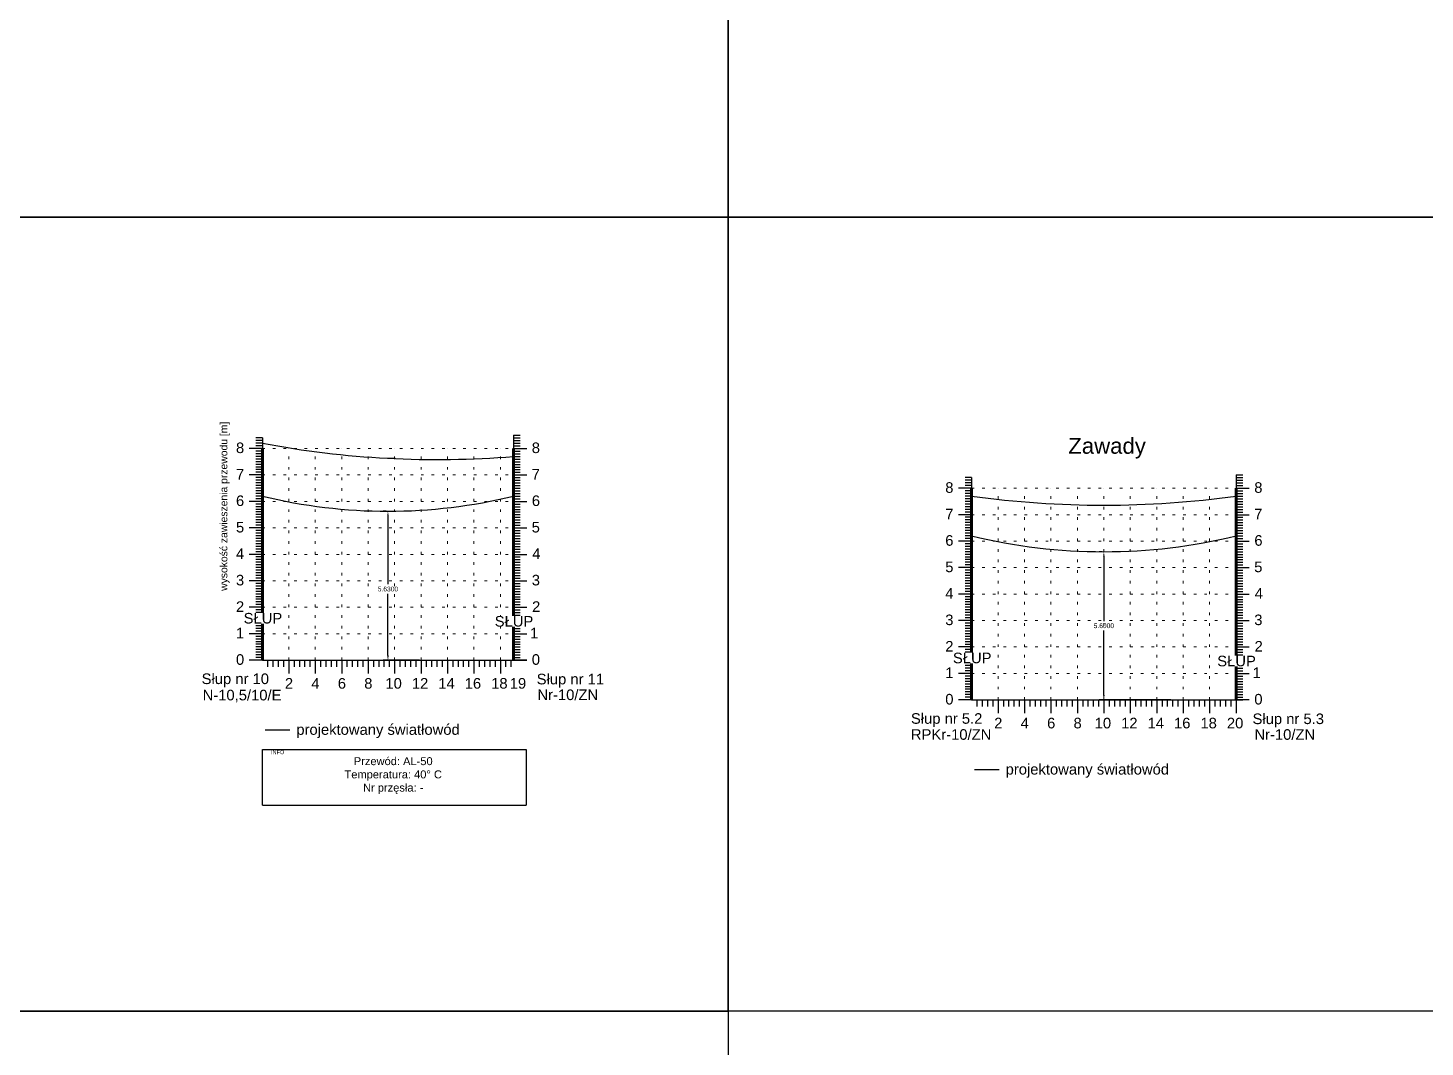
# Model space of a CAD drawing. Header units: metres. Extents: x -155 to 1812, y 681 to 886.
# Drawn here: x 238.1 to 290.9, y 799.2 to 837.7 of the extents above; entities that cross this region are included whole.
import ezdxf

# ---------------------------------------------------------------- set-up
doc = ezdxf.new("R2010")
doc.units = ezdxf.units.M
doc.header["$MEASUREMENT"] = 0
doc.linetypes.add('ACAD_ISO07W100', pattern=[3, 0, -3])
doc.layers.add('ramka', color=7, linetype='Continuous', plot=False)
doc.styles.get("Standard").update_dxf_attribs({"font": 'arial.ttf'})
doc.dimstyles.get("Standard").update_dxf_attribs({"dimtxt": 0.18, "dimasz": 0.18, "dimexe": 0.18, "dimexo": 0.0625, "dimgap": 0.09, "dimtad": 0, "dimtih": 1, "dimtoh": 1, "dimdec": 4, "dimzin": 0, "dimdsep": 46, "dimtxsty": 'Standard', "dimcen": 0.09, "dimadec": 0, "dimazin": 0, "dimtfac": 1, "dimtdec": 4, "dimtofl": 0, "dimtmove": 0, "dimatfit": 3, "dimfxl": 1, "dimtolj": 1, "dimtzin": 0, "dimarcsym": 0})

# ---------------------------------------------------------------- blocks, each defined once
blk = doc.blocks.new('*D213')
at = {"color": 0, "lineweight": -2}
for p, q in [((251.615, 819.413), (251.497, 819.413)), ((251.677, 819.233), (251.677, 816.654)), ((251.677, 813.963), (251.677, 816.29)), ((252.865, 813.783), (251.497, 813.783))]:
    blk.add_line(p, q, dxfattribs=at)
at = {"color": 0}
for points in [[(251.707, 819.233), (251.647, 819.233), (251.677, 819.413)], [(251.647, 813.963), (251.707, 813.963), (251.677, 813.783)]]:
    blk.add_solid(points, dxfattribs=at)
at = {"layer": 'Defpoints', "color": 0}
for p in [(251.677, 819.413), (251.677, 813.783), (252.927, 813.783)]:
    blk.add_point(p, dxfattribs=at)
at = {"color": 0, "lineweight": 25, "insert": (251.677, 816.472), "char_height": 0.18, "attachment_point": 5}
blk.add_mtext('\\A1;5.6300', dxfattribs=at)
blk = doc.blocks.new('*D226')
at = {"color": 0, "lineweight": -2}
for p, q in [((278.688, 817.883), (278.571, 817.883)), ((278.751, 817.703), (278.751, 815.264)), ((278.751, 812.463), (278.751, 814.901)), ((281.288, 812.283), (278.571, 812.283))]:
    blk.add_line(p, q, dxfattribs=at)
at = {"color": 0}
for points in [[(278.781, 817.703), (278.721, 817.703), (278.751, 817.883)], [(278.721, 812.463), (278.781, 812.463), (278.751, 812.283)]]:
    blk.add_solid(points, dxfattribs=at)
at = {"layer": 'Defpoints', "color": 0}
for p in [(278.751, 817.883), (278.751, 812.283), (281.351, 812.283)]:
    blk.add_point(p, dxfattribs=at)
at = {"color": 0, "lineweight": 25, "insert": (278.751, 815.083), "char_height": 0.18, "attachment_point": 5}
blk.add_mtext('\\A1;5.6000', dxfattribs=at)

msp = doc.modelspace()

# ---------------------------------------------------------------- linework, layer by layer
for p, q in [((246.9273, 822.18344), (246.6773, 822.18344)), ((246.9273, 822.18344), (246.6773, 822.18344)), ((246.9273, 822.18344), (246.9273, 813.78344)), ((256.4273, 822.28344), (256.4273, 813.78344)), ((256.4273, 822.28344), (256.6773, 822.28344)), ((256.4273, 822.28344), (256.6773, 822.28344)), ((256.4273, 822.18344), (256.6773, 822.18344)), ((256.4273, 822.18344), (256.6773, 822.18344)), ((246.9273, 821.78344), (246.4273, 821.78344)), ((246.9273, 821.78344), (246.4273, 821.78344)), ((246.9273, 821.78344), (246.4273, 821.78344)), ((246.9273, 821.78344), (246.4273, 821.78344)), ((246.9273, 822.08344), (246.6773, 822.08344)), ((246.9273, 822.08344), (246.6773, 822.08344)), ((246.9273, 821.98344), (246.6773, 821.98344)), ((246.9273, 821.98344), (246.6773, 821.98344)), ((246.9273, 821.88344), (246.6773, 821.88344)), ((246.9273, 821.88344), (246.6773, 821.88344)), ((246.9273, 821.68344), (246.6773, 821.68344)), ((246.9273, 821.58344), (246.6773, 821.58344)), ((256.4273, 822.08344), (256.6773, 822.08344)), ((256.4273, 822.08344), (256.6773, 822.08344)), ((256.4273, 821.98344), (256.6773, 821.98344)), ((256.4273, 821.98344), (256.6773, 821.98344)), ((256.4273, 821.88344), (256.6773, 821.88344)), ((256.4273, 821.88344), (256.6773, 821.88344)), ((256.4273, 821.78344), (256.9273, 821.78344)), ((256.4273, 821.78344), (256.9273, 821.78344)), ((256.4273, 821.78344), (256.9273, 821.78344)), ((256.4273, 821.78344), (256.9273, 821.78344)), ((256.4273, 821.68344), (256.6773, 821.68344)), ((256.4273, 821.58344), (256.6773, 821.58344)), ((246.9273, 821.48344), (246.6773, 821.48344)), ((246.9273, 821.38344), (246.6773, 821.38344)), ((246.9273, 821.28344), (246.6773, 821.28344)), ((246.9273, 821.18344), (246.6773, 821.18344)), ((246.9273, 821.08344), (246.6773, 821.08344)), ((256.4273, 821.48344), (256.6773, 821.48344)), ((256.4273, 821.38344), (256.6773, 821.38344)), ((256.4273, 821.28344), (256.6773, 821.28344)), ((256.4273, 821.18344), (256.6773, 821.18344)), ((256.4273, 821.08344), (256.6773, 821.08344)), ((246.9273, 820.78344), (246.4273, 820.78344)), ((246.9273, 820.78344), (246.4273, 820.78344)), ((246.9273, 820.98344), (246.6773, 820.98344)), ((246.9273, 820.88344), (246.6773, 820.88344)), ((246.9273, 820.68344), (246.6773, 820.68344)), ((246.9273, 820.58344), (246.6773, 820.58344)), ((256.4273, 820.98344), (256.6773, 820.98344)), ((256.4273, 820.88344), (256.6773, 820.88344)), ((256.4273, 820.78344), (256.9273, 820.78344)), ((256.4273, 820.78344), (256.9273, 820.78344)), ((256.4273, 820.68344), (256.6773, 820.68344)), ((256.4273, 820.58344), (256.6773, 820.58344)), ((273.75055, 820.68252), (273.50055, 820.68252)), ((273.75055, 820.68252), (273.50055, 820.68252)), ((273.75055, 820.58252), (273.50055, 820.58252)), ((273.75055, 820.58252), (273.50055, 820.58252)), ((273.75055, 820.68252), (273.75055, 812.28252)), ((283.75055, 820.78252), (283.75055, 812.28252)), ((283.75055, 820.78252), (284.00055, 820.78252)), ((283.75055, 820.78252), (284.00055, 820.78252)), ((283.75055, 820.68252), (284.00055, 820.68252)), ((283.75055, 820.68252), (284.00055, 820.68252)), ((283.75055, 820.58252), (284.00055, 820.58252)), ((283.75055, 820.58252), (284.00055, 820.58252)), ((246.9273, 820.48344), (246.6773, 820.48344)), ((246.9273, 820.38344), (246.6773, 820.38344)), ((246.9273, 820.28344), (246.6773, 820.28344)), ((246.9273, 820.18344), (246.6773, 820.18344)), ((246.9273, 820.08344), (246.6773, 820.08344)), ((256.4273, 820.48344), (256.6773, 820.48344)), ((256.4273, 820.38344), (256.6773, 820.38344)), ((256.4273, 820.28344), (256.6773, 820.28344)), ((256.4273, 820.18344), (256.6773, 820.18344)), ((256.4273, 820.08344), (256.6773, 820.08344)), ((273.75055, 820.28252), (273.25055, 820.28252)), ((273.75055, 820.28252), (273.25055, 820.28252)), ((273.75055, 820.28252), (273.25055, 820.28252)), ((273.75055, 820.28252), (273.25055, 820.28252)), ((273.75055, 820.48252), (273.50055, 820.48252)), ((273.75055, 820.48252), (273.50055, 820.48252)), ((273.75055, 820.38252), (273.50055, 820.38252)), ((273.75055, 820.38252), (273.50055, 820.38252)), ((273.75055, 820.18252), (273.50055, 820.18252)), ((273.75055, 820.08252), (273.50055, 820.08252)), ((283.75055, 820.48252), (284.00055, 820.48252)), ((283.75055, 820.48252), (284.00055, 820.48252)), ((283.75055, 820.38252), (284.00055, 820.38252)), ((283.75055, 820.38252), (284.00055, 820.38252)), ((283.75055, 820.28252), (284.25055, 820.28252)), ((283.75055, 820.28252), (284.25055, 820.28252)), ((283.75055, 820.28252), (284.25055, 820.28252)), ((283.75055, 820.28252), (284.25055, 820.28252)), ((283.75055, 820.18252), (284.00055, 820.18252)), ((283.75055, 820.08252), (284.00055, 820.08252)), ((246.9273, 819.78344), (246.4273, 819.78344)), ((246.9273, 819.78344), (246.4273, 819.78344)), ((246.9273, 819.98344), (246.6773, 819.98344)), ((246.9273, 819.88344), (246.6773, 819.88344)), ((246.9273, 819.68344), (246.6773, 819.68344)), ((246.9273, 819.58344), (246.6773, 819.58344)), ((246.9273, 819.48344), (246.6773, 819.48344)), ((256.4273, 819.98344), (256.6773, 819.98344)), ((256.4273, 819.88344), (256.6773, 819.88344)), ((256.4273, 819.78344), (256.9273, 819.78344)), ((256.4273, 819.78344), (256.9273, 819.78344)), ((256.4273, 819.68344), (256.6773, 819.68344)), ((256.4273, 819.58344), (256.6773, 819.58344)), ((256.4273, 819.48344), (256.6773, 819.48344)), ((273.75055, 819.98252), (273.50055, 819.98252)), ((273.75055, 819.88252), (273.50055, 819.88252)), ((273.75055, 819.78252), (273.50055, 819.78252)), ((273.75055, 819.68252), (273.50055, 819.68252)), ((273.75055, 819.58252), (273.50055, 819.58252)), ((273.75055, 819.48252), (273.50055, 819.48252)), ((283.75055, 819.98252), (284.00055, 819.98252)), ((283.75055, 819.88252), (284.00055, 819.88252)), ((283.75055, 819.78252), (284.00055, 819.78252)), ((283.75055, 819.68252), (284.00055, 819.68252)), ((283.75055, 819.58252), (284.00055, 819.58252)), ((283.75055, 819.48252), (284.00055, 819.48252)), ((246.9273, 819.38344), (246.6773, 819.38344)), ((246.9273, 819.28344), (246.6773, 819.28344)), ((246.9273, 819.18344), (246.6773, 819.18344)), ((246.9273, 819.08344), (246.6773, 819.08344)), ((246.9273, 818.98344), (246.6773, 818.98344)), ((256.4273, 819.38344), (256.6773, 819.38344)), ((256.4273, 819.28344), (256.6773, 819.28344)), ((256.4273, 819.18344), (256.6773, 819.18344)), ((256.4273, 819.08344), (256.6773, 819.08344)), ((256.4273, 818.98344), (256.6773, 818.98344)), ((273.75055, 819.28252), (273.25055, 819.28252)), ((273.75055, 819.28252), (273.25055, 819.28252)), ((273.75055, 819.38252), (273.50055, 819.38252)), ((273.75055, 819.18252), (273.50055, 819.18252)), ((273.75055, 819.08252), (273.50055, 819.08252)), ((273.75055, 818.98252), (273.50055, 818.98252)), ((283.75055, 819.38252), (284.00055, 819.38252)), ((283.75055, 819.28252), (284.25055, 819.28252)), ((283.75055, 819.28252), (284.25055, 819.28252)), ((283.75055, 819.18252), (284.00055, 819.18252)), ((283.75055, 819.08252), (284.00055, 819.08252)), ((283.75055, 818.98252), (284.00055, 818.98252)), ((246.9273, 818.78344), (246.4273, 818.78344)), ((246.9273, 818.78344), (246.4273, 818.78344)), ((246.9273, 818.88344), (246.6773, 818.88344)), ((246.9273, 818.68344), (246.6773, 818.68344)), ((246.9273, 818.58344), (246.6773, 818.58344)), ((246.9273, 818.48344), (246.6773, 818.48344)), ((256.4273, 818.88344), (256.6773, 818.88344)), ((256.4273, 818.78344), (256.9273, 818.78344)), ((256.4273, 818.78344), (256.9273, 818.78344)), ((256.4273, 818.68344), (256.6773, 818.68344)), ((256.4273, 818.58344), (256.6773, 818.58344)), ((256.4273, 818.48344), (256.6773, 818.48344)), ((273.75055, 818.88252), (273.50055, 818.88252)), ((273.75055, 818.78252), (273.50055, 818.78252)), ((273.75055, 818.68252), (273.50055, 818.68252)), ((273.75055, 818.58252), (273.50055, 818.58252)), ((273.75055, 818.48252), (273.50055, 818.48252)), ((283.75055, 818.88252), (284.00055, 818.88252)), ((283.75055, 818.78252), (284.00055, 818.78252)), ((283.75055, 818.68252), (284.00055, 818.68252)), ((283.75055, 818.58252), (284.00055, 818.58252)), ((283.75055, 818.48252), (284.00055, 818.48252)), ((246.9273, 818.38344), (246.6773, 818.38344)), ((246.9273, 818.28344), (246.6773, 818.28344)), ((246.9273, 818.18344), (246.6773, 818.18344)), ((246.9273, 818.08344), (246.6773, 818.08344)), ((246.9273, 817.98344), (246.6773, 817.98344)), ((246.9273, 817.88344), (246.6773, 817.88344)), ((256.4273, 818.38344), (256.6773, 818.38344)), ((256.4273, 818.28344), (256.6773, 818.28344)), ((256.4273, 818.18344), (256.6773, 818.18344)), ((256.4273, 818.08344), (256.6773, 818.08344)), ((256.4273, 817.98344), (256.6773, 817.98344)), ((256.4273, 817.88344), (256.6773, 817.88344)), ((273.75055, 818.28252), (273.25055, 818.28252)), ((273.75055, 818.28252), (273.25055, 818.28252)), ((273.75055, 818.38252), (273.50055, 818.38252)), ((273.75055, 818.18252), (273.50055, 818.18252)), ((273.75055, 818.08252), (273.50055, 818.08252)), ((273.75055, 817.98252), (273.50055, 817.98252)), ((273.75055, 817.88252), (273.50055, 817.88252)), ((283.75055, 818.38252), (284.00055, 818.38252)), ((283.75055, 818.28252), (284.25055, 818.28252)), ((283.75055, 818.28252), (284.25055, 818.28252)), ((283.75055, 818.18252), (284.00055, 818.18252)), ((283.75055, 818.08252), (284.00055, 818.08252)), ((283.75055, 817.98252), (284.00055, 817.98252)), ((283.75055, 817.88252), (284.00055, 817.88252)), ((246.9273, 817.78344), (246.4273, 817.78344)), ((246.9273, 817.78344), (246.4273, 817.78344)), ((246.9273, 817.68344), (246.6773, 817.68344)), ((246.9273, 817.58344), (246.6773, 817.58344)), ((246.9273, 817.48344), (246.6773, 817.48344)), ((246.9273, 817.38344), (246.6773, 817.38344)), ((256.4273, 817.78344), (256.9273, 817.78344)), ((256.4273, 817.78344), (256.9273, 817.78344)), ((256.4273, 817.68344), (256.6773, 817.68344)), ((256.4273, 817.58344), (256.6773, 817.58344)), ((256.4273, 817.48344), (256.6773, 817.48344)), ((256.4273, 817.38344), (256.6773, 817.38344)), ((273.75055, 817.78252), (273.50055, 817.78252)), ((273.75055, 817.68252), (273.50055, 817.68252)), ((273.75055, 817.58252), (273.50055, 817.58252)), ((273.75055, 817.48252), (273.50055, 817.48252)), ((273.75055, 817.38252), (273.50055, 817.38252)), ((283.75055, 817.78252), (284.00055, 817.78252)), ((283.75055, 817.68252), (284.00055, 817.68252)), ((283.75055, 817.58252), (284.00055, 817.58252)), ((283.75055, 817.48252), (284.00055, 817.48252)), ((283.75055, 817.38252), (284.00055, 817.38252)), ((246.9273, 817.28344), (246.6773, 817.28344)), ((246.9273, 817.18344), (246.6773, 817.18344)), ((246.9273, 817.08344), (246.6773, 817.08344)), ((246.9273, 816.98344), (246.6773, 816.98344)), ((246.9273, 816.88344), (246.6773, 816.88344)), ((256.4273, 817.28344), (256.6773, 817.28344)), ((256.4273, 817.18344), (256.6773, 817.18344)), ((256.4273, 817.08344), (256.6773, 817.08344)), ((256.4273, 816.98344), (256.6773, 816.98344)), ((256.4273, 816.88344), (256.6773, 816.88344)), ((273.75055, 817.28252), (273.25055, 817.28252)), ((273.75055, 817.28252), (273.25055, 817.28252)), ((273.75055, 817.18252), (273.50055, 817.18252)), ((273.75055, 817.08252), (273.50055, 817.08252)), ((273.75055, 816.98252), (273.50055, 816.98252)), ((273.75055, 816.88252), (273.50055, 816.88252)), ((283.75055, 817.28252), (284.25055, 817.28252)), ((283.75055, 817.28252), (284.25055, 817.28252)), ((283.75055, 817.18252), (284.00055, 817.18252)), ((283.75055, 817.08252), (284.00055, 817.08252)), ((283.75055, 816.98252), (284.00055, 816.98252)), ((283.75055, 816.88252), (284.00055, 816.88252)), ((246.9273, 816.78344), (246.4273, 816.78344)), ((246.9273, 816.78344), (246.4273, 816.78344)), ((246.9273, 816.68344), (246.6773, 816.68344)), ((246.9273, 816.58344), (246.6773, 816.58344)), ((246.9273, 816.48344), (246.6773, 816.48344)), ((246.9273, 816.38344), (246.6773, 816.38344)), ((256.4273, 816.78344), (256.9273, 816.78344)), ((256.4273, 816.78344), (256.9273, 816.78344)), ((256.4273, 816.68344), (256.6773, 816.68344)), ((256.4273, 816.58344), (256.6773, 816.58344)), ((256.4273, 816.48344), (256.6773, 816.48344)), ((256.4273, 816.38344), (256.6773, 816.38344)), ((273.75055, 816.78252), (273.50055, 816.78252)), ((273.75055, 816.68252), (273.50055, 816.68252)), ((273.75055, 816.58252), (273.50055, 816.58252)), ((273.75055, 816.48252), (273.50055, 816.48252)), ((273.75055, 816.38252), (273.50055, 816.38252)), ((283.75055, 816.78252), (284.00055, 816.78252)), ((283.75055, 816.68252), (284.00055, 816.68252)), ((283.75055, 816.58252), (284.00055, 816.58252)), ((283.75055, 816.48252), (284.00055, 816.48252)), ((283.75055, 816.38252), (284.00055, 816.38252)), ((246.9273, 815.78344), (246.4273, 815.78344)), ((246.9273, 815.78344), (246.4273, 815.78344)), ((246.9273, 816.28344), (246.6773, 816.28344)), ((246.9273, 816.18344), (246.6773, 816.18344)), ((246.9273, 816.08344), (246.6773, 816.08344)), ((246.9273, 815.98344), (246.6773, 815.98344)), ((246.9273, 815.88344), (246.6773, 815.88344)), ((256.4273, 816.28344), (256.6773, 816.28344)), ((256.4273, 816.18344), (256.6773, 816.18344)), ((256.4273, 816.08344), (256.6773, 816.08344)), ((256.4273, 815.98344), (256.6773, 815.98344)), ((256.4273, 815.88344), (256.6773, 815.88344)), ((256.4273, 815.78344), (256.9273, 815.78344)), ((256.4273, 815.78344), (256.9273, 815.78344)), ((273.75055, 816.28252), (273.25055, 816.28252)), ((273.75055, 816.28252), (273.25055, 816.28252)), ((273.75055, 816.18252), (273.50055, 816.18252)), ((273.75055, 816.08252), (273.50055, 816.08252)), ((273.75055, 815.98252), (273.50055, 815.98252)), ((273.75055, 815.88252), (273.50055, 815.88252)), ((273.75055, 815.78252), (273.50055, 815.78252)), ((283.75055, 816.28252), (284.25055, 816.28252)), ((283.75055, 816.28252), (284.25055, 816.28252)), ((283.75055, 816.18252), (284.00055, 816.18252)), ((283.75055, 816.08252), (284.00055, 816.08252)), ((283.75055, 815.98252), (284.00055, 815.98252)), ((283.75055, 815.88252), (284.00055, 815.88252)), ((283.75055, 815.78252), (284.00055, 815.78252)), ((246.9273, 815.68344), (246.6773, 815.68344)), ((246.9273, 815.58344), (246.6773, 815.58344)), ((246.9273, 815.48344), (246.6773, 815.48344)), ((246.9273, 815.38344), (246.6773, 815.38344)), ((246.9273, 815.28344), (246.6773, 815.28344)), ((256.4273, 815.68344), (256.6773, 815.68344)), ((256.4273, 815.58344), (256.6773, 815.58344)), ((256.4273, 815.48344), (256.6773, 815.48344)), ((256.4273, 815.38344), (256.6773, 815.38344)), ((256.4273, 815.28344), (256.6773, 815.28344)), ((273.75055, 815.28252), (273.25055, 815.28252)), ((273.75055, 815.28252), (273.25055, 815.28252)), ((273.75055, 815.68252), (273.50055, 815.68252)), ((273.75055, 815.58252), (273.50055, 815.58252)), ((273.75055, 815.48252), (273.50055, 815.48252)), ((273.75055, 815.38252), (273.50055, 815.38252)), ((283.75055, 815.68252), (284.00055, 815.68252)), ((283.75055, 815.58252), (284.00055, 815.58252)), ((283.75055, 815.48252), (284.00055, 815.48252)), ((283.75055, 815.38252), (284.00055, 815.38252)), ((283.75055, 815.28252), (284.25055, 815.28252)), ((283.75055, 815.28252), (284.25055, 815.28252)), ((246.9273, 814.78344), (246.4273, 814.78344)), ((246.9273, 814.78344), (246.4273, 814.78344)), ((246.9273, 815.18344), (246.6773, 815.18344)), ((246.9273, 815.08344), (246.6773, 815.08344)), ((246.9273, 814.98344), (246.6773, 814.98344)), ((246.9273, 814.88344), (246.6773, 814.88344)), ((256.4273, 815.18344), (256.6773, 815.18344)), ((256.4273, 815.08344), (256.6773, 815.08344)), ((256.4273, 814.98344), (256.6773, 814.98344)), ((256.4273, 814.88344), (256.6773, 814.88344)), ((256.4273, 814.78344), (256.9273, 814.78344)), ((256.4273, 814.78344), (256.9273, 814.78344)), ((273.75055, 815.18252), (273.50055, 815.18252)), ((273.75055, 815.08252), (273.50055, 815.08252)), ((273.75055, 814.98252), (273.50055, 814.98252)), ((273.75055, 814.88252), (273.50055, 814.88252)), ((273.75055, 814.78252), (273.50055, 814.78252)), ((283.75055, 815.18252), (284.00055, 815.18252)), ((283.75055, 815.08252), (284.00055, 815.08252)), ((283.75055, 814.98252), (284.00055, 814.98252)), ((283.75055, 814.88252), (284.00055, 814.88252)), ((283.75055, 814.78252), (284.00055, 814.78252)), ((246.9273, 814.68344), (246.6773, 814.68344)), ((246.9273, 814.58344), (246.6773, 814.58344)), ((246.9273, 814.48344), (246.6773, 814.48344)), ((246.9273, 814.38344), (246.6773, 814.38344)), ((246.9273, 814.28344), (246.6773, 814.28344)), ((256.4273, 814.68344), (256.6773, 814.68344)), ((256.4273, 814.58344), (256.6773, 814.58344)), ((256.4273, 814.48344), (256.6773, 814.48344)), ((256.4273, 814.38344), (256.6773, 814.38344)), ((256.4273, 814.28344), (256.6773, 814.28344)), ((273.75055, 814.28252), (273.25055, 814.28252)), ((273.75055, 814.28252), (273.25055, 814.28252)), ((273.75055, 814.68252), (273.50055, 814.68252)), ((273.75055, 814.58252), (273.50055, 814.58252)), ((273.75055, 814.48252), (273.50055, 814.48252)), ((273.75055, 814.38252), (273.50055, 814.38252)), ((283.75055, 814.68252), (284.00055, 814.68252)), ((283.75055, 814.58252), (284.00055, 814.58252)), ((283.75055, 814.48252), (284.00055, 814.48252)), ((283.75055, 814.38252), (284.00055, 814.38252)), ((283.75055, 814.28252), (284.25055, 814.28252)), ((283.75055, 814.28252), (284.25055, 814.28252)), ((246.9273, 813.78344), (246.4273, 813.78344)), ((246.9273, 814.18344), (246.6773, 814.18344)), ((246.9273, 814.08344), (246.6773, 814.08344)), ((246.9273, 813.98344), (246.6773, 813.98344)), ((246.9273, 813.88344), (246.6773, 813.88344)), ((246.9273, 813.78344), (246.6773, 813.78344)), ((246.9273, 813.78344), (256.9273, 813.78344)), ((247.1273, 813.78344), (247.1273, 813.53344)), ((247.3273, 813.78344), (247.3273, 813.53344)), ((247.5273, 813.78344), (247.5273, 813.53344)), ((247.7273, 813.78344), (247.7273, 813.53344)), ((247.9273, 813.78344), (247.9273, 813.28344)), ((248.1273, 813.78344), (248.1273, 813.53344)), ((248.3273, 813.78344), (248.3273, 813.53344)), ((248.5273, 813.78344), (248.5273, 813.53344)), ((248.7273, 813.78344), (248.7273, 813.53344)), ((248.9273, 813.78344), (248.9273, 813.28344)), ((249.1273, 813.78344), (249.1273, 813.53344)), ((249.3273, 813.78344), (249.3273, 813.53344)), ((249.5273, 813.78344), (249.5273, 813.53344)), ((249.7273, 813.78344), (249.7273, 813.53344)), ((249.9273, 813.78344), (249.9273, 813.28344)), ((250.1273, 813.78344), (250.1273, 813.53344)), ((250.3273, 813.78344), (250.3273, 813.53344)), ((250.5273, 813.78344), (250.5273, 813.53344)), ((250.7273, 813.78344), (250.7273, 813.53344)), ((250.9273, 813.78344), (250.9273, 813.28344)), ((251.1273, 813.78344), (251.1273, 813.53344)), ((251.3273, 813.78344), (251.3273, 813.53344)), ((251.5273, 813.78344), (251.5273, 813.53344)), ((251.7273, 813.78344), (251.7273, 813.53344)), ((251.9273, 813.78344), (251.9273, 813.28344)), ((252.1273, 813.78344), (252.1273, 813.53344)), ((252.3273, 813.78344), (252.3273, 813.53344)), ((252.5273, 813.78344), (252.5273, 813.53344)), ((252.7273, 813.78344), (252.7273, 813.53344)), ((252.9273, 813.78344), (252.9273, 813.28344)), ((253.1273, 813.78344), (253.1273, 813.53344)), ((253.3273, 813.78344), (253.3273, 813.53344)), ((253.5273, 813.78344), (253.5273, 813.53344)), ((253.7273, 813.78344), (253.7273, 813.53344)), ((253.9273, 813.78344), (253.9273, 813.28344)), ((254.1273, 813.78344), (254.1273, 813.53344)), ((254.3273, 813.78344), (254.3273, 813.53344)), ((254.5273, 813.78344), (254.5273, 813.53344)), ((254.7273, 813.78344), (254.7273, 813.53344)), ((254.9273, 813.78344), (254.9273, 813.28344)), ((255.1273, 813.78344), (255.1273, 813.53344)), ((255.3273, 813.78344), (255.3273, 813.53344)), ((255.5273, 813.78344), (255.5273, 813.53344)), ((255.7273, 813.78344), (255.7273, 813.53344)), ((255.9273, 813.78344), (255.9273, 813.28344)), ((256.1273, 813.78344), (256.1273, 813.53344)), ((256.3273, 813.78344), (256.3273, 813.53344)), ((256.4273, 814.18344), (256.6773, 814.18344)), ((256.4273, 814.08344), (256.6773, 814.08344)), ((256.4273, 813.98344), (256.6773, 813.98344)), ((256.4273, 813.88344), (256.6773, 813.88344)), ((256.4273, 813.78344), (256.6773, 813.78344)), ((256.9273, 813.78344), (256.4273, 813.78344)), ((273.75055, 814.18252), (273.50055, 814.18252)), ((273.75055, 814.08252), (273.50055, 814.08252)), ((273.75055, 813.98252), (273.50055, 813.98252)), ((273.75055, 813.88252), (273.50055, 813.88252)), ((273.75055, 813.78252), (273.50055, 813.78252)), ((273.75055, 813.68252), (273.50055, 813.68252)), ((283.75055, 814.18252), (284.00055, 814.18252)), ((283.75055, 814.08252), (284.00055, 814.08252)), ((283.75055, 813.98252), (284.00055, 813.98252)), ((283.75055, 813.88252), (284.00055, 813.88252)), ((283.75055, 813.78252), (284.00055, 813.78252)), ((283.75055, 813.68252), (284.00055, 813.68252)), ((273.75055, 813.28252), (273.25055, 813.28252)), ((273.75055, 813.28252), (273.25055, 813.28252)), ((273.75055, 813.58252), (273.50055, 813.58252)), ((273.75055, 813.48252), (273.50055, 813.48252)), ((273.75055, 813.38252), (273.50055, 813.38252)), ((273.75055, 813.18252), (273.50055, 813.18252)), ((283.75055, 813.58252), (284.00055, 813.58252)), ((283.75055, 813.48252), (284.00055, 813.48252)), ((283.75055, 813.38252), (284.00055, 813.38252)), ((283.75055, 813.28252), (284.25055, 813.28252)), ((283.75055, 813.28252), (284.25055, 813.28252)), ((283.75055, 813.18252), (284.00055, 813.18252)), ((273.75055, 813.08252), (273.50055, 813.08252)), ((273.75055, 812.98252), (273.50055, 812.98252)), ((273.75055, 812.88252), (273.50055, 812.88252)), ((273.75055, 812.78252), (273.50055, 812.78252)), ((273.75055, 812.68252), (273.50055, 812.68252)), ((283.75055, 813.08252), (284.00055, 813.08252)), ((283.75055, 812.98252), (284.00055, 812.98252)), ((283.75055, 812.88252), (284.00055, 812.88252)), ((283.75055, 812.78252), (284.00055, 812.78252)), ((283.75055, 812.68252), (284.00055, 812.68252)), ((273.75055, 812.28252), (273.25055, 812.28252)), ((273.75055, 812.58252), (273.50055, 812.58252)), ((273.75055, 812.48252), (273.50055, 812.48252)), ((273.75055, 812.38252), (273.50055, 812.38252)), ((273.75055, 812.28252), (273.50055, 812.28252)), ((273.95055, 812.28252), (273.95055, 812.03252)), ((274.15055, 812.28252), (274.15055, 812.03252)), ((274.19011, 812.28252), (283.75055, 812.28252)), ((274.35055, 812.28252), (274.35055, 812.03252)), ((274.55055, 812.28252), (274.55055, 812.03252)), ((274.75055, 812.28252), (274.75055, 811.78252)), ((274.95055, 812.28252), (274.95055, 812.03252)), ((275.15055, 812.28252), (275.15055, 812.03252)), ((275.35055, 812.28252), (275.35055, 812.03252)), ((275.55055, 812.28252), (275.55055, 812.03252)), ((275.75055, 812.28252), (275.75055, 811.78252)), ((275.95055, 812.28252), (275.95055, 812.03252)), ((276.15055, 812.28252), (276.15055, 812.03252)), ((276.35055, 812.28252), (276.35055, 812.03252)), ((276.55055, 812.28252), (276.55055, 812.03252)), ((276.75055, 812.28252), (276.75055, 811.78252)), ((276.95055, 812.28252), (276.95055, 812.03252)), ((277.15055, 812.28252), (277.15055, 812.03252)), ((277.35055, 812.28252), (277.35055, 812.03252)), ((277.55055, 812.28252), (277.55055, 812.03252)), ((277.75055, 812.28252), (277.75055, 811.78252)), ((277.95055, 812.28252), (277.95055, 812.03252)), ((278.15055, 812.28252), (278.15055, 812.03252)), ((278.35055, 812.28252), (278.35055, 812.03252)), ((278.55055, 812.28252), (278.55055, 812.03252)), ((278.75055, 812.28252), (278.75055, 811.78252)), ((278.95055, 812.28252), (278.95055, 812.03252)), ((279.15055, 812.28252), (279.15055, 812.03252)), ((279.35055, 812.28252), (279.35055, 812.03252)), ((279.55055, 812.28252), (279.55055, 812.03252)), ((279.75055, 812.28252), (279.75055, 811.78252)), ((279.95055, 812.28252), (279.95055, 812.03252)), ((280.15055, 812.28252), (280.15055, 812.03252)), ((280.35055, 812.28252), (280.35055, 812.03252)), ((280.55055, 812.28252), (280.55055, 812.03252)), ((280.75055, 812.28252), (280.75055, 811.78252)), ((280.95055, 812.28252), (280.95055, 812.03252)), ((281.15055, 812.28252), (281.15055, 812.03252)), ((281.35055, 812.28252), (281.35055, 812.03252)), ((281.55055, 812.28252), (281.55055, 812.03252)), ((281.75055, 812.28252), (281.75055, 811.78252)), ((281.95055, 812.28252), (281.95055, 812.03252)), ((282.15055, 812.28252), (282.15055, 812.03252)), ((282.35055, 812.28252), (282.35055, 812.03252)), ((282.55055, 812.28252), (282.55055, 812.03252)), ((282.75055, 812.28252), (282.75055, 811.78252)), ((282.95055, 812.28252), (282.95055, 812.03252)), ((283.15055, 812.28252), (283.15055, 812.03252)), ((283.35055, 812.28252), (283.35055, 812.03252)), ((283.55055, 812.28252), (283.55055, 812.03252)), ((283.75055, 812.58252), (284.00055, 812.58252)), ((283.75055, 812.48252), (284.00055, 812.48252)), ((283.75055, 812.38252), (284.00055, 812.38252)), ((283.75055, 812.28252), (283.75055, 811.78252)), ((283.75055, 812.28252), (284.00055, 812.28252)), ((284.25055, 812.28252), (283.75055, 812.28252))]:
    msp.add_line(p, q)
at = {"linetype": 'ACAD_ISO07W100', "lineweight": 15, "ltscale": 0.1}
for p, q in [((256.4273, 813.78344), (256.4273, 822.28344)), ((246.9273, 821.78344), (256.9273, 821.78344)), ((246.9273, 813.78344), (246.9273, 821.78344)), ((247.9273, 813.78344), (247.9273, 821.78344)), ((248.9273, 813.78344), (248.9273, 821.78344)), ((249.9273, 813.78344), (249.9273, 821.78344)), ((250.9273, 813.78344), (250.9273, 821.78344)), ((251.9273, 813.78344), (251.9273, 821.78344)), ((252.9273, 813.78344), (252.9273, 821.78344)), ((253.9273, 813.78344), (253.9273, 821.78344)), ((254.9273, 813.78344), (254.9273, 821.78344)), ((255.9273, 813.78344), (255.9273, 821.78344)), ((256.4273, 813.78344), (256.4273, 821.78344)), ((256.4273, 813.78344), (256.4273, 821.78344)), ((246.9273, 820.78344), (256.9273, 820.78344)), ((283.75055, 812.28252), (283.75055, 820.78252)), ((273.75055, 820.28252), (283.75055, 820.28252)), ((273.75055, 812.28252), (273.75055, 820.28252)), ((274.75055, 812.28252), (274.75055, 820.28252)), ((275.75055, 812.28252), (275.75055, 820.28252)), ((276.75055, 812.28252), (276.75055, 820.28252)), ((277.75055, 812.28252), (277.75055, 820.28252)), ((278.75055, 812.28252), (278.75055, 820.28252)), ((279.75055, 812.28252), (279.75055, 820.28252)), ((280.75055, 812.28252), (280.75055, 820.28252)), ((281.75055, 812.28252), (281.75055, 820.28252)), ((282.75055, 812.28252), (282.75055, 820.28252)), ((283.75055, 812.28252), (283.75055, 820.28252)), ((283.75055, 812.28252), (283.75055, 820.28252)), ((246.9273, 819.78344), (256.9273, 819.78344)), ((273.75055, 819.28252), (283.75055, 819.28252)), ((246.9273, 818.78344), (256.9273, 818.78344)), ((273.75055, 818.28252), (283.85222, 818.28252)), ((246.9273, 817.78344), (256.9273, 817.78344)), ((273.75055, 817.28252), (283.75055, 817.28252)), ((246.9273, 816.78344), (256.9273, 816.78344)), ((246.9273, 815.78344), (256.9273, 815.78344)), ((273.75055, 816.28252), (283.75055, 816.28252)), ((273.75055, 815.28252), (283.75055, 815.28252)), ((246.9273, 814.78344), (256.9273, 814.78344)), ((273.75055, 814.28252), (283.75055, 814.28252)), ((273.75055, 813.28252), (283.75055, 813.28252))]:
    msp.add_line(p, q, dxfattribs=at)
at = {"lineweight": 100}
for p, q in [((246.9273, 821.78344), (246.9273, 813.78344)), ((256.4273, 821.78344), (256.4273, 813.78344)), ((273.75055, 820.28252), (273.75055, 812.28252)), ((283.75055, 820.28252), (283.75055, 812.28252))]:
    msp.add_line(p, q, dxfattribs=at)
at = {"lineweight": 25}
for p, q in [((255.9273, 813.78344), (256.4273, 813.78344)), ((256.4273, 813.78344), (256.9273, 813.78344)), ((256.4273, 813.78344), (256.9273, 813.78344)), ((246.9273, 810.41273), (256.89818, 810.41273)), ((246.9273, 808.3096), (246.9273, 810.41273)), ((256.89818, 810.41273), (256.89818, 808.3096)), ((246.9273, 808.3096), (256.89818, 808.3096))]:
    msp.add_line(p, q, dxfattribs=at)
at = {"color": 3, "lineweight": 25}
for p, q in [((247.03285, 811.15322), (247.96344, 811.15322)), ((273.8561, 809.6523), (274.78669, 809.6523))]:
    msp.add_line(p, q, dxfattribs=at)
at = {"lineweight": 25}
for points in [[(234.54271, 860.52182), (264.54271, 860.52182), (264.54271, 830.52182), (234.54271, 830.52182), (234.54271, 860.52182)], [(264.54271, 860.52182), (294.54271, 860.52182), (294.54271, 830.52182), (264.54271, 830.52182), (264.54271, 860.52182)], [(264.54271, 830.52182), (294.54271, 830.52182), (294.54271, 800.52182), (264.54271, 800.52182), (264.54271, 830.52182)], [(234.54271, 800.52182), (264.54271, 800.52182), (264.54271, 770.52182), (234.54271, 770.52182), (234.54271, 800.52182)]]:
    msp.add_lwpolyline(points, dxfattribs=at)
at = {"lineweight": 30}
for centre, radius, start, end in [((253.52949, 856.925), 35.55983, 259.300141, 274.674284), ((278.75055, 856.57723), 36.93471, 262.219751, 277.780249)]:
    msp.add_arc(centre, radius, start, end, dxfattribs=at)
at = {"color": 3, "lineweight": 30}
for centre, radius in [((251.6773, 839.49011), 20.07667), ((278.75055, 839.01586), 21.13333)]:
    msp.add_arc(centre, radius, 256.314453, 283.685547, dxfattribs=at)
at = {"layer": 'ramka'}
for p, q in [((251.6773, 821.41344), (251.95542, 821.41344)), ((246.9273, 813.78344), (251.6773, 813.78344)), ((273.75055, 812.28252), (279.50055, 812.28252))]:
    msp.add_line(p, q, dxfattribs=at)

# ---------------------------------------------------------------- texts
for s, p in [('8', (245.93004, 821.60935)), ('8', (257.11569, 821.60935)), ('7', (245.93004, 820.60935)), ('7', (257.11269, 820.60935)), ('6', (245.93004, 819.60935)), ('6', (257.11842, 819.60935)), ('8', (272.75329, 820.10843)), ('8', (284.43894, 820.10843)), ('7', (272.75329, 819.10843)), ('7', (284.43594, 819.10843)), ('5', (245.93004, 818.60935)), ('5', (257.11296, 818.60935)), ('6', (272.75329, 818.10843)), ('6', (284.44167, 818.10843)), ('4', (245.93004, 817.60935)), ('4', (257.1337, 817.60935)), ('5', (272.75329, 817.10843)), ('5', (284.43621, 817.10843)), ('3', (245.93004, 816.60935)), ('3', (257.11569, 816.60935)), ('4', (272.75329, 816.10843)), ('4', (284.45695, 816.10843)), ('2', (245.93004, 815.60935)), ('2', (257.12688, 815.60935)), ('3', (272.75329, 815.10843)), ('3', (284.43894, 815.10843)), ('1', (245.93004, 814.60935)), ('1', (257.05127, 814.60935)), ('2', (272.75329, 814.10843)), ('2', (284.45013, 814.10843)), ('0', (245.93004, 813.60935)), ('0', (257.11733, 813.60935)), ('Słup nr 10', (244.63205, 812.88152)), ('Słup nr 11', (257.30216, 812.86981)), ('1', (272.75329, 813.10843)), ('1', (284.37452, 813.10843)), ('N-10,5/10/E', (244.66881, 812.26492)), ('2', (247.78049, 812.70776)), ('4', (248.78049, 812.70776)), ('6', (249.78049, 812.70776)), ('8', (250.78049, 812.70776)), ('10', (251.58049, 812.70776)), ('12', (252.58049, 812.70776)), ('14', (253.58049, 812.70776)), ('16', (254.58049, 812.70776)), ('18', (255.58049, 812.70776)), ('19', (256.28362, 812.70776)), ('Nr-10/ZN', (257.3307, 812.27664)), ('0', (272.75329, 812.10843)), ('0', (284.44058, 812.10843)), ('Słup nr 5.2', (271.4553, 811.38061)), ('2', (274.60374, 811.20684)), ('4', (275.60374, 811.20684)), ('6', (276.60374, 811.20684)), ('8', (277.60374, 811.20684)), ('10', (278.40374, 811.20684)), ('12', (279.40374, 811.20684)), ('14', (280.40374, 811.20684)), ('16', (281.40374, 811.20684)), ('18', (282.40374, 811.20684)), ('20', (283.40374, 811.20684)), ('Słup nr 5.3', (284.37395, 811.36889)), ('projektowany światłowód', (248.2122, 810.96346)), ('RPKr-10/ZN', (271.45366, 810.77572)), ('Nr-10/ZN', (284.44524, 810.77572)), ('projektowany światłowód', (275.03545, 809.46254))]:
    msp.add_text(s, height=0.4).set_placement(p)
at = {"lineweight": 25}
msp.add_text('INFO', height=0.15, dxfattribs=at).set_placement((247.25532, 810.23173))
at = {"lineweight": 25, "insert": (278.87313, 821.79299), "char_height": 0.6, "width": 9.5967258, "attachment_point": 5}
msp.add_mtext('Zawady', dxfattribs=at)
at = {"lineweight": 25, "insert": (251.87644, 809.42278), "char_height": 0.3, "attachment_point": 5}
msp.add_mtext_dynamic_manual_height_columns('\\pxqc;Przewód: AL-50\\PTemperatura: 40%%D C\\PNr przęsła: - ', width=9.8982731, gutter_width=2, heights=[2.4489], dxfattribs=at)

# ---------------------------------------------------------------- dimensions: what is measured, and where the dimension line sits
at = {"lineweight": 25}
dim = msp.add_linear_dim(base=(251.6773, 813.78344), p1=(251.6773, 819.41344), p2=(252.9273, 813.78344), angle=90, dimstyle='Standard', dxfattribs=at)
dim.commit()
dim.dimension.update_dxf_attribs({"geometry": '*D213', "text_midpoint": (251.6773, 816.47241), "dimtype": 160})
dim = msp.add_linear_dim(base=(278.75055, 812.28252), p1=(278.75055, 817.88252), p2=(281.35055, 812.28252), angle=90, dimstyle='Standard', dxfattribs=at)
dim.commit()
dim.dimension.update_dxf_attribs({"geometry": '*D226', "text_midpoint": (278.75055, 815.08252)})

# ---------------------------------------------------------------- next in the draw order: texts
at = {"lineweight": 18, "insert": (245.32453, 816.4033), "char_height": 0.28, "attachment_point": 1, "rotation": 90, "bg_fill": 3, "box_fill_scale": 1, "bg_fill_color": 256, "bg_fill_transparency": 0}
msp.add_mtext_dynamic_manual_height_columns('wysokość zawieszenia przewodu [m]', width=9.2804774, gutter_width=2, heights=[-0.36385], dxfattribs=at)
at = {"lineweight": 18, "char_height": 0.4, "attachment_point": 1, "bg_fill": 3, "box_fill_scale": 1, "bg_fill_color": 256, "bg_fill_transparency": 0}
for insert in [(246.2192, 815.56964), (255.71547, 815.45288), (273.04245, 814.06873), (283.03872, 813.95196)]:
    msp.add_mtext_dynamic_manual_height_columns('SŁUP', width=1.5368437, gutter_width=2, heights=[-0.41364], dxfattribs=dict(at, insert=insert))

# ---------------------------------------------------------------- next in the draw order: linework, layer by layer
at = {"lineweight": 25}
msp.add_lwpolyline([(234.54271, 830.52182), (264.54271, 830.52182), (264.54271, 800.52182), (234.54271, 800.52182), (234.54271, 830.52182)], dxfattribs=at)

doc.saveas('drawing.dxf')
